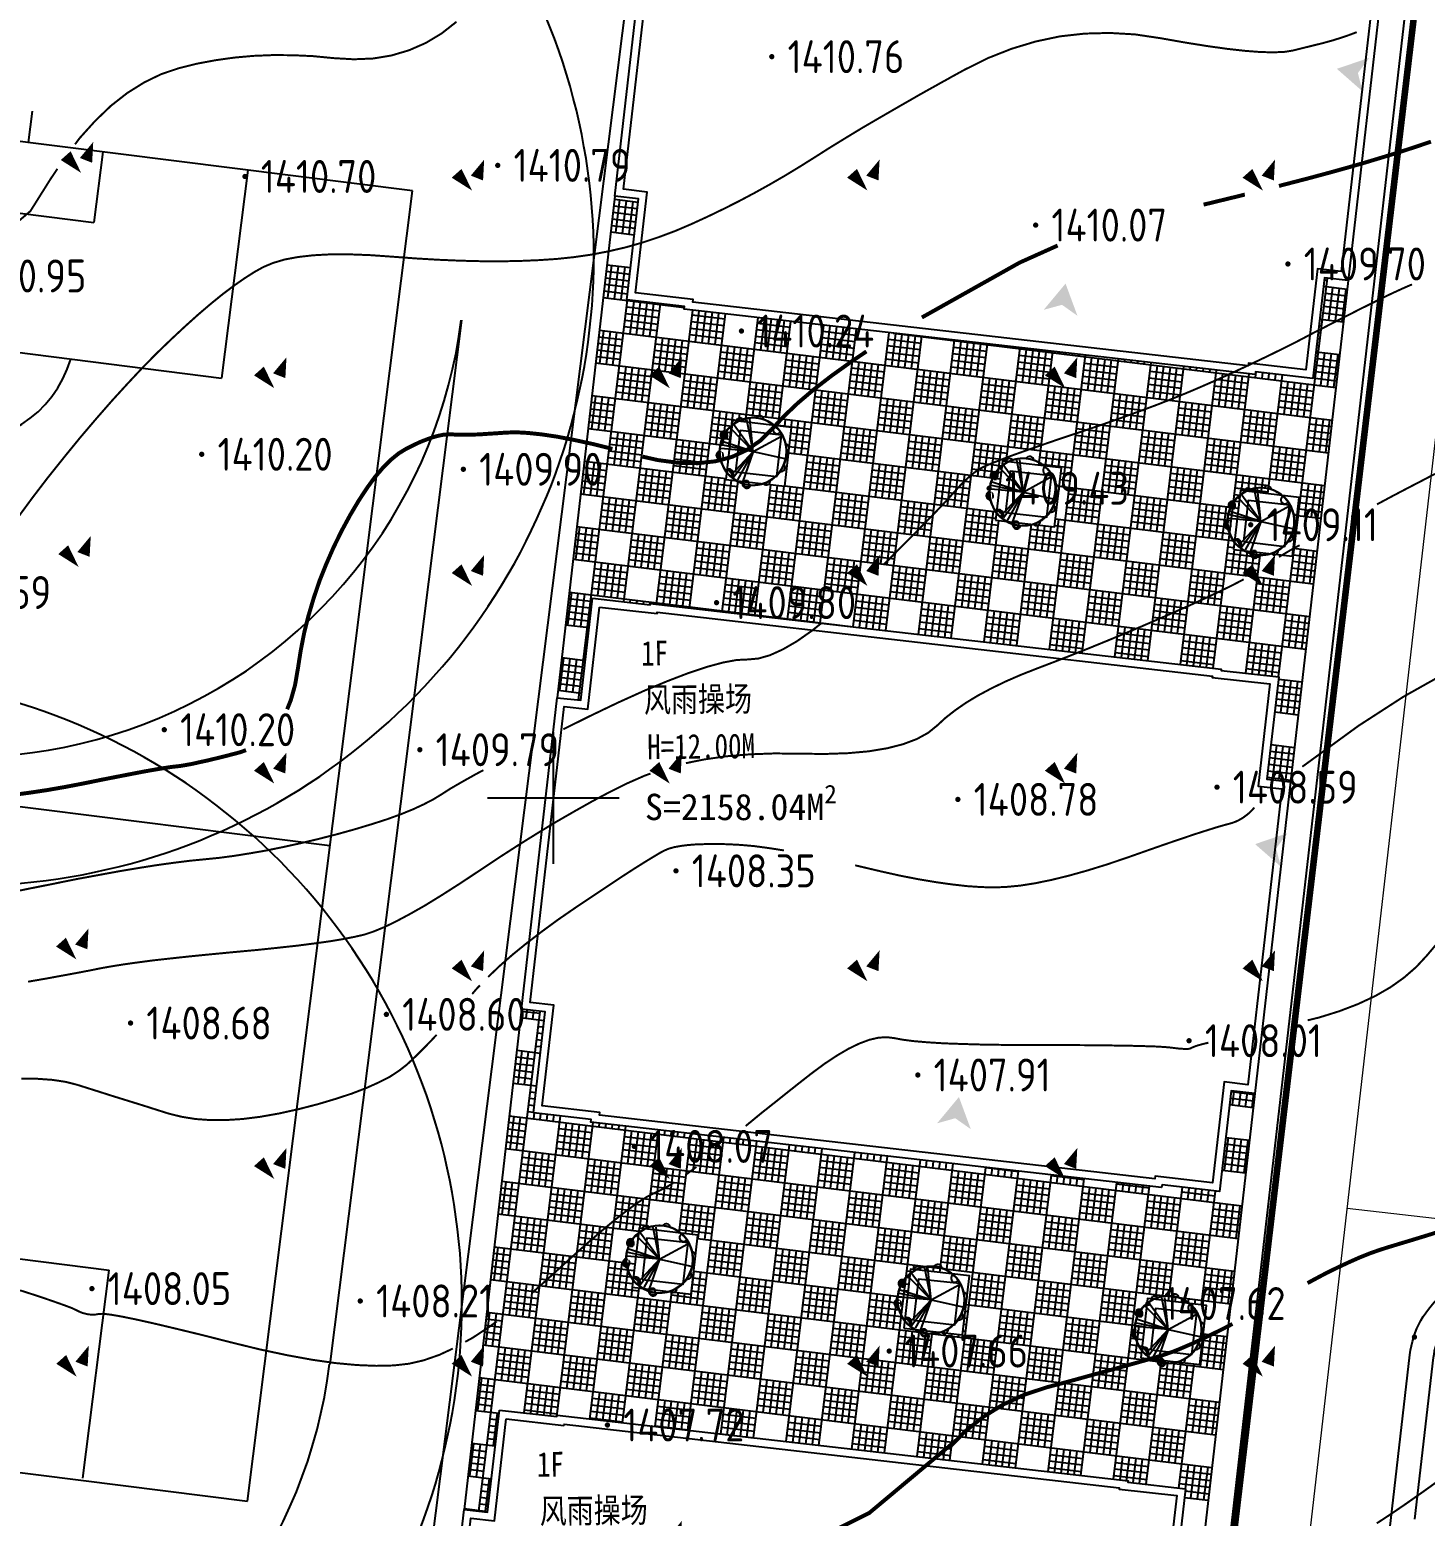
# Model space of a CAD drawing. Extents: x -2226 to 12369489, y -12501589 to 2275.
# Drawn here: x 5663692.3 to 5663798.2, y -6547861.9 to -6547749.1 of the extents above; entities that cross this region are included whole.
import ezdxf
from ezdxf.enums import TextEntityAlignment as Align

# ---------------------------------------------------------------- set-up
doc = ezdxf.new("R2010")
doc.units = 0
doc.header["$LTSCALE"] = 1000
doc.header["$MEASUREMENT"] = 0
doc.linetypes.add('DASHDOT2', pattern=[0.5, 0.25, -0.125, 0, -0.125])
doc.layers.get('0').update_dxf_attribs({"linetype": 'CONTINUOUS'})
for name, color, linetype in [('0-road', 33, 'CONTINUOUS'), ('0-tree', 93, 'CONTINUOUS'), ('GN-草地', 7, 'CONTINUOUS'), ('PUB_DIM', 3, 'CONTINUOUS'), ('PUB_TEXT', 7, 'CONTINUOUS'), ('体育块', 117, 'CONTINUOUS'), ('周边地形图', 8, 'CONTINUOUS'), ('围栏', 7, 'CONTINUOUS'), ('小品', 1, 'CONTINUOUS'), ('建筑轮廓', 2, 'CONTINUOUS'), ('车行道', 5, 'CONTINUOUS')]:
    doc.layers.add(name, color=color, linetype=linetype)
doc.layers.add('道路红线', color=1, linetype='CONTINUOUS', lineweight=0)
doc.styles.add('HT', font='simhei.ttf', dxfattribs={"width": 0.8})
doc.styles.get("Standard").update_dxf_attribs({"font": 'GBENOR', "bigfont": 'GBCBIG'})
doc.linetypes.add('FENCELINE2', pattern='A,0.25,-0.1,[132,ltypeshp.shx,S=0.1,R=0,X=-0.1,Y=0],-0.1,1', length=1.45)
pattern_1 = [(353, (5657629.2998, -6541699.9984), (0.30467336, 2.4813654), []), (353, (5657629.3607, -6541699.502), (0.6093467, 4.9627308), [2.5, -2.5]), (353, (5657629.4216, -6541699.006), (0.6093467, 4.9627308), [2.5, -2.5]), (353, (5657629.4826, -6541698.5096), (0.6093467, 4.9627308), [2.5, -2.5]), (353, (5657629.5435, -6541698.0133), (0.6093467, 4.9627308), [2.5, -2.5]), (353, (5657629.6654, -6541697.0207), (0.6093467, 4.9627308), [-2.5, 2.5]), (353, (5657629.7263, -6541696.5245), (0.6093467, 4.9627308), [-2.5, 2.5]), (353, (5657629.7873, -6541696.028), (0.6093467, 4.9627308), [-2.5, 2.5]), (353, (5657629.848, -6541695.532), (0.6093467, 4.9627308), [-2.5, 2.5]), (83, (5657629.2998, -6541699.9984), (-2.4813654, 0.30467336), []), (83, (5657629.796, -6541700.0593), (-4.9627308, 0.6093467), [2.5, -2.5]), (83, (5657630.2923, -6541700.12), (-4.9627308, 0.6093467), [2.5, -2.5]), (83, (5657630.7886, -6541700.181), (-4.9627308, 0.6093467), [2.5, -2.5]), (83, (5657631.285, -6541700.242), (-4.9627308, 0.6093467), [2.5, -2.5]), (83, (5657632.2774, -6541700.364), (-4.9627308, 0.6093467), [-2.5, 2.5]), (83, (5657632.7737, -6541700.425), (-4.9627308, 0.6093467), [-2.5, 2.5]), (83, (5657633.27, -6541700.486), (-4.9627308, 0.6093467), [-2.5, 2.5]), (83, (5657633.766, -6541700.547), (-4.9627308, 0.6093467), [-2.5, 2.5])]

# ---------------------------------------------------------------- blocks, each defined once
blk = doc.blocks.new('gc090')
for points in [[(1.07, 1.45, 0, 1, 0), (0.52, 0.05, 1, 1, 0)], [(-1.02, 0.41, 1, 0, 0), (0.15, -0.9, 0, 0, 0)]]:
    blk.add_lwpolyline(points, format="xyseb")
blk = doc.blocks.new('WERRWW')
at = {"layer": '体育块', "color": 95}
for p, q in [((4883255, -5521972), (4883255, -5351963)), ((4839554, -5382683), (4839554, -5385083)), ((4868954, -5385083), (4802954, -5385083)), ((4845254, -5385083), (4845254, -5390483)), ((4856354, -5385083), (4856354, -5400983)), ((4868954, -5485283), (4868954, -5385083)), ((4826654, -5390483), (4845254, -5390483)), ((4873860, -5394341), (4873860, -5474207)), ((4815554, -5400983), (4856354, -5400983)), ((4868954, -5435183), (4802954, -5435183)), ((4815554, -5469219), (4856354, -5469219)), ((4856354, -5485119), (4856354, -5469219)), ((4802954, -5485283), (4868954, -5485283))]:
    blk.add_line(p, q, dxfattribs=at)
for centre, radius, start, end in [((4835947, -5394341), 47658, 38.01301, 180), ((4835947, -5394341), 37898, 0, 180), ((4835954, -5399483), 9000, 189.5941, 350.4059), ((4835947, -5474323), 47658, 179.82458, 321.98699), ((4835947, -5474323), 37898, 179.82458, 0.17542)]:
    blk.add_arc(centre, radius, start, end, dxfattribs=at)
blk = doc.blocks.new('*X46')
at = {"color": 0}
for p, q in [((122538.811, 22768.943), (122538.826, 22768.958)), ((122538.821, 22768.918), (122538.86, 22768.957)), ((122538.831, 22768.893), (122538.885, 22768.947)), ((122538.842, 22768.868), (122538.904, 22768.93)), ((122538.852, 22768.843), (122538.922, 22768.913)), ((122538.862, 22768.818), (122538.934, 22768.89)), ((122538.872, 22768.793), (122538.939, 22768.859)), ((122538.883, 22768.768), (122538.944, 22768.829)), ((122539.177, 22768.425), (122539.188, 22768.437)), ((122539.196, 22768.409), (122539.222, 22768.435)), ((122539.215, 22768.393), (122539.244, 22768.422)), ((122539.234, 22768.376), (122539.264, 22768.406)), ((122539.253, 22768.36), (122539.284, 22768.391)), ((122539.272, 22768.344), (122539.295, 22768.367)), ((122539.291, 22768.328), (122539.301, 22768.337)), ((122539.71, 22768.18), (122539.76, 22768.23)), ((122539.746, 22768.181), (122539.807, 22768.243)), ((122539.782, 22768.182), (122539.839, 22768.239)), ((122539.818, 22768.183), (122539.858, 22768.223)), ((122539.854, 22768.183), (122539.877, 22768.206)), ((122540.297, 22768.308), (122540.409, 22768.42)), ((122540.3, 22768.346), (122540.367, 22768.413)), ((122540.338, 22768.314), (122540.435, 22768.411)), ((122540.425, 22768.365), (122540.461, 22768.402)), ((122539.89, 22768.184), (122539.897, 22768.19))]:
    blk.add_line(p, q, dxfattribs=at)
blk = doc.blocks.new('A$C1DD7790E')
at = {"layer": '0-tree', "color": 95}
for points in [[(1698, 1725), (1198, 3285)], [(1698, 1725), (1344, 3325)], [(1698, 1725), (428, 2761)], [(1698, 1725), (588, 2931)], [(1698, 1725), (3037, 2668)], [(1698, 1725), (60, 1687)], [(1698, 1725), (66, 1873)], [(1698, 1725), (91, 2047)], [(1698, 1725), (726, 406)], [(1698, 1725), (868, 313)], [(1698, 1725), (1070, 212)], [(1698, 1725), (1333, 128)], [(1698, 1725), (3327, 1559)]]:
    blk.add_lwpolyline(points, dxfattribs=at)
blk.add_circle((1698, 1725), 48, dxfattribs=at)
for centre, radius, start, end in [((1698, 1725), 1698, 127.2865, 150.15669), ((863, 3130), 201, 195.55781, 45.88594), ((1698, 1725), 1698, 91.2865, 114.15669), ((1848, 3352), 201, 159.55781, 9.88594), ((1698, 1725), 1698, 55.2865, 78.15669), ((2775, 2953), 201, 123.55781, 333.88594), ((158, 2382), 197, 240.49953, 73.06727), ((188, 2365), 197, 230.26604, 66.20662), ((197, 2371), 201, 231.55781, 81.88594), ((191, 2353), 197, 240.49953, 73.06727), ((221, 2337), 197, 230.26604, 66.20662), ((1698, 1725), 1698, 19.2865, 42.15669), ((3291, 2085), 201, 87.55781, 297.88594), ((1688, 1726), 1698, 163.2865, 186.15669), ((1698, 1725), 1698, 163.2865, 186.15669), ((64, 1357), 197, 276.49953, 109.06727), ((104, 1366), 201, 267.55781, 117.88594), ((98, 1329), 197, 276.49953, 109.06727), ((98, 1362), 197, 266.26604, 102.20662), ((132, 1333), 197, 266.26604, 102.20662), ((1698, 1725), 1698, 343.2865, 6.15669), ((1698, 1725), 1698, 199.2865, 222.15669), ((1698, 1725), 1698, 307.2865, 330.15669), ((3198, 1080), 201, 51.55781, 261.88594), ((591, 473), 197, 312.49953, 145.06727), ((620, 498), 201, 303.55781, 153.88594), ((624, 445), 197, 312.49953, 145.06727), ((616, 497), 197, 302.26604, 138.20662), ((649, 468), 197, 302.26604, 138.20662), ((1688, 1726), 1698, 235.2865, 258.15669), ((1698, 1725), 1698, 235.2865, 258.15669), ((1536, 68), 197, 348.49953, 181.06727), ((1547, 98), 201, 339.55781, 189.88594), ((1543, 102), 197, 338.26604, 174.20662), ((1570, 39), 197, 348.49953, 181.06727), ((1576, 73), 197, 338.26604, 174.20662), ((1698, 1725), 1698, 271.2865, 294.15669), ((2532, 321), 201, 15.55781, 225.88594)]:
    blk.add_arc(centre, radius, start, end, dxfattribs=at)
at = {"layer": '0-tree', "color": 95, "xscale": 1600.000000107809, "yscale": 1600.00000010617, "zscale": 1600.000000106431, "rotation": 319.5837492701668}
blk.add_blockref('*X46', (-172891572, 99380193), dxfattribs=at)

msp = doc.modelspace()

# ---------------------------------------------------------------- hatches: boundary and pattern name
at = {"layer": 'GN-草地'}
h = msp.add_hatch(dxfattribs=at)
h.set_pattern_fill('LZX_PAT003', color=8, scale=4, angle=353, style=0)
h.set_pattern_definition(pattern_1)
h.paths.add_polyline_path([(5663792.3, -6547768.14), (5663790.51, -6547767.93), (5663789.63, -6547775.58), (5663785.26, -6547775.08), (5663785.24, -6547775.28), (5663741.92, -6547770.31), (5663741.94, -6547770.11), (5663737.57, -6547769.6), (5663738.45, -6547761.96), (5663736.66, -6547761.75), (5663732.29, -6547799.8), (5663734.08, -6547800), (5663734.98, -6547792.26), (5663739.34, -6547792.76), (5663739.35, -6547792.66), (5663782.67, -6547797.63), (5663782.66, -6547797.73), (5663787.03, -6547798.23), (5663786.14, -6547805.98), (5663787.93, -6547806.19)])
h.paths.add_polyline_path([(5663765.55, -6547786.33), (5663766.07, -6547781.86), (5663770.54, -6547782.37), (5663770.02, -6547786.84)], flags=16)
h.paths.add_polyline_path([(5663749.55, -6547783.76), (5663745.08, -6547783.25), (5663745.59, -6547778.78), (5663750.06, -6547779.29)], flags=16)
h.paths.add_polyline_path([(5663783.61, -6547788.56), (5663784.12, -6547784.09), (5663788.59, -6547784.6), (5663788.08, -6547789.07)], flags=16)
h = msp.add_hatch(dxfattribs=at)
h.set_pattern_fill('LZX_PAT003', color=8, scale=4, angle=353, style=0)
h.set_pattern_definition(pattern_1)
h.paths.add_polyline_path([(5663785.21, -6547829.83), (5663783.43, -6547829.63), (5663782.55, -6547837.28), (5663778.18, -6547836.77), (5663778.15, -6547836.97), (5663734.84, -6547832), (5663734.86, -6547831.8), (5663730.49, -6547831.3), (5663731.37, -6547823.65), (5663729.58, -6547823.44), (5663725.22, -6547861.39), (5663727.01, -6547861.6), (5663727.91, -6547853.86), (5663732.27, -6547854.35), (5663732.28, -6547854.25), (5663775.6, -6547859.23), (5663775.59, -6547859.33), (5663779.96, -6547859.83), (5663779.07, -6547867.58), (5663780.86, -6547867.78)])
h.paths.add_polyline_path([(5663759.09, -6547843.16), (5663763.56, -6547843.67), (5663763.05, -6547848.14), (5663758.58, -6547847.63)], flags=16)
h.paths.add_polyline_path([(5663742.45, -6547845.05), (5663737.98, -6547844.53), (5663738.5, -6547840.06), (5663742.97, -6547840.58)], flags=16)
h.paths.add_polyline_path([(5663777.08, -6547845.4), (5663781.56, -6547845.92), (5663781.04, -6547850.39), (5663776.57, -6547849.88)], flags=16)
at = {"layer": 'PUB_DIM'}
for points in [[(5663793.04, -6547752.4), (5663793.9, -6547751.25), (5663791.44, -6547752.08), (5663793.39, -6547753.79)], [(5663770.59, -6547769.99), (5663769.2, -6547770.37), (5663770.86, -6547768.38), (5663771.76, -6547770.82)], [(5663786.84, -6547811.23), (5663787.7, -6547810.08), (5663785.24, -6547810.91), (5663787.19, -6547812.62)], [(5663762.49, -6547831.71), (5663761.11, -6547832.1), (5663762.77, -6547830.1), (5663763.67, -6547832.54)]]:
    msp.add_hatch(color=256, dxfattribs=at).paths.add_polyline_path(points)

# ---------------------------------------------------------------- linework, layer by layer
at = {"layer": '0-road', "color": 7}
for points in [[(5663736.66, -6547761.75), (5663732.29, -6547799.8)], [(5663792.3, -6547768.14), (5663787.93, -6547806.19)], [(5663729.58, -6547823.44), (5663725.22, -6547861.39)], [(5663785.21, -6547829.83), (5663780.86, -6547867.78)]]:
    msp.add_lwpolyline(points, dxfattribs=at)
at = {"layer": '周边地形图'}
for p, q in [((5663732, -6547812.41), (5663732, -6547802.41)), ((5663727, -6547807.41), (5663737, -6547807.41))]:
    msp.add_line(p, q, dxfattribs=at)
for points, const_width in [([(5663695.71, -6547757.81), (5663696.06, -6547757.34), (5663697.24, -6547756.03), (5663698.44, -6547754.88), (5663699.68, -6547753.91), (5663700.96, -6547753.11), (5663702.26, -6547752.48), (5663703.6, -6547752.03), (5663704.97, -6547751.69), (5663706.37, -6547751.43), (5663707.79, -6547751.23), (5663709.24, -6547751.1), (5663710.72, -6547751.04), (5663712.23, -6547751.05), (5663713.76, -6547751.12), (5663715.31, -6547751.27), (5663716.85, -6547751.36), (5663718.32, -6547751.3), (5663719.72, -6547751.07), (5663721.06, -6547750.67), (5663722.32, -6547750.12), (5663723.52, -6547749.4), (5663724.65, -6547748.51)], 0.15), ([(5663762.18, -6547752.71), (5663763.2, -6547752.15), (5663764.97, -6547751.27), (5663766.77, -6547750.56), (5663768.59, -6547750.01), (5663770.43, -6547749.62), (5663772.31, -6547749.41), (5663774.2, -6547749.36), (5663776.12, -6547749.47), (5663778.07, -6547749.76), (5663779.94, -6547750.09), (5663781.64, -6547750.36), (5663783.15, -6547750.57), (5663784.49, -6547750.72), (5663785.66, -6547750.81), (5663786.64, -6547750.83), (5663787.45, -6547750.8), (5663788.08, -6547750.7), (5663788.61, -6547750.57), (5663789.09, -6547750.45), (5663789.54, -6547750.34), (5663789.94, -6547750.24), (5663790.31, -6547750.15), (5663790.64, -6547750.06), (5663790.93, -6547749.98), (5663791.18, -6547749.91), (5663791.43, -6547749.83), (5663791.72, -6547749.74), (5663792.05, -6547749.63), (5663792.42, -6547749.5), (5663792.82, -6547749.35), (5663792.95, -6547749.3)], 0.15), ([(5663674.97, -6547752.69), (5663675.69, -6547753.72), (5663676.5, -6547755.01), (5663677.35, -6547756.49), (5663678.19, -6547758), (5663678.99, -6547759.42), (5663679.21, -6547759.82), (5663683.52, -6547765.48), (5663686.47, -6547765.92), (5663689.17, -6547765.55), (5663692.32, -6547762.88), (5663692.78, -6547762.15), (5663693.82, -6547760.49), (5663694.37, -6547759.67)], 0.15), ([(5663691.46, -6547786.01), (5663692.49, -6547784.61), (5663693.66, -6547783.08), (5663694.9, -6547781.53), (5663696.11, -6547780.05), (5663697.31, -6547778.64), (5663698.48, -6547777.3), (5663699.64, -6547776.03), (5663700.77, -6547774.82), (5663701.88, -6547773.69), (5663702.98, -6547772.63), (5663704.04, -6547771.64), (5663705.04, -6547770.74), (5663706, -6547769.92), (5663706.9, -6547769.19), (5663707.75, -6547768.55), (5663708.55, -6547767.99), (5663709.3, -6547767.51), (5663710, -6547767.12), (5663710.74, -6547766.81), (5663711.62, -6547766.55), (5663712.64, -6547766.36), (5663713.8, -6547766.23), (5663715.09, -6547766.16), (5663716.53, -6547766.16), (5663718.1, -6547766.22), (5663719.81, -6547766.34), (5663721.56, -6547766.47), (5663723.26, -6547766.57), (5663724.89, -6547766.64), (5663726.48, -6547766.68), (5663728.01, -6547766.69), (5663729.48, -6547766.66), (5663730.89, -6547766.6), (5663732.25, -6547766.51), (5663733.58, -6547766.37), (5663734.89, -6547766.18), (5663736.19, -6547765.93), (5663737.48, -6547765.63), (5663738.75, -6547765.27), (5663740.01, -6547764.85), (5663741.26, -6547764.38), (5663742.5, -6547763.85), (5663743.72, -6547763.29), (5663744.92, -6547762.71), (5663746.11, -6547762.11), (5663747.28, -6547761.49), (5663748.43, -6547760.85), (5663749.57, -6547760.19), (5663750.69, -6547759.51), (5663751.79, -6547758.82), (5663752.92, -6547758.1), (5663754.14, -6547757.35), (5663755.44, -6547756.56), (5663756.83, -6547755.75), (5663758.3, -6547754.9), (5663759.85, -6547754.01), (5663761.48, -6547753.1), (5663762.17, -6547752.72)], 0.15), ([(5663762.17, -6547752.72), (5663762.18, -6547752.71)], 0.15), ([(5663787.05, -6547760.97), (5663787.86, -6547760.76), (5663789.44, -6547760.35), (5663790.92, -6547759.95), (5663792.29, -6547759.57), (5663793.57, -6547759.2), (5663794.8, -6547758.83), (5663796.04, -6547758.45), (5663797.31, -6547758.04), (5663798.58, -6547757.61)], 0.3), ([(5663781.33, -6547762.39), (5663782.52, -6547762.1), (5663784.37, -6547761.65)], 0.3), ([(5663784.37, -6547761.65), (5663784.4, -6547761.64), (5663784.46, -6547761.63)], 0.3), ([(5663759.96, -6547770.95), (5663767.37, -6547766.79), (5663770.26, -6547765.49)], 0.3), ([(5663757.05, -6547789.72), (5663758.12, -6547788.64), (5663759.2, -6547787.56), (5663760.13, -6547786.61), (5663760.92, -6547785.8), (5663761.56, -6547785.13), (5663762.05, -6547784.6), (5663762.4, -6547784.21), (5663762.68, -6547783.9), (5663762.95, -6547783.61), (5663763.21, -6547783.35), (5663763.47, -6547783.11), (5663763.73, -6547782.89), (5663763.98, -6547782.69), (5663764.23, -6547782.52), (5663764.47, -6547782.37), (5663764.8, -6547782.21), (5663765.3, -6547782), (5663765.96, -6547781.74), (5663766.81, -6547781.42), (5663767.82, -6547781.06), (5663769, -6547780.65), (5663770.36, -6547780.18), (5663771.89, -6547779.67), (5663773.46, -6547779.14), (5663774.97, -6547778.61), (5663776.41, -6547778.09), (5663777.78, -6547777.58), (5663779.08, -6547777.07), (5663780.3, -6547776.57), (5663781.46, -6547776.07), (5663782.55, -6547775.59), (5663783.57, -6547775.12), (5663784.54, -6547774.67), (5663785.44, -6547774.24), (5663786.28, -6547773.84), (5663787.07, -6547773.45), (5663787.79, -6547773.09), (5663788.45, -6547772.76), (5663789.06, -6547772.44), (5663789.65, -6547772.13), (5663790.28, -6547771.81), (5663790.94, -6547771.47), (5663791.63, -6547771.11), (5663792.37, -6547770.74), (5663793.13, -6547770.35), (5663793.94, -6547769.95), (5663794.77, -6547769.53), (5663795.63, -6547769.12), (5663796.48, -6547768.73), (5663797.15, -6547768.44)], 0.15), ([(5663738.77, -6547781.51), (5663739.92, -6547781.77), (5663741.5, -6547781.98), (5663742.97, -6547782.01), (5663744.31, -6547781.86), (5663745.55, -6547781.53), (5663746.67, -6547781.01), (5663747.68, -6547780.31), (5663748.57, -6547779.44), (5663749.48, -6547778.46), (5663750.54, -6547777.45), (5663751.75, -6547776.42), (5663753.11, -6547775.37), (5663754.62, -6547774.29), (5663755.75, -6547773.53)], 0.3), ([(5663718.92, -6547782.53), (5663719.08, -6547782.33), (5663719.68, -6547781.74), (5663720.27, -6547781.26), (5663720.84, -6547780.91), (5663721.4, -6547780.63), (5663721.91, -6547780.39), (5663722.4, -6547780.2), (5663722.85, -6547780.04), (5663723.26, -6547779.93), (5663723.64, -6547779.85), (5663723.98, -6547779.82), (5663724.29, -6547779.82), (5663724.61, -6547779.84), (5663724.98, -6547779.85), (5663725.41, -6547779.85), (5663725.89, -6547779.84), (5663726.42, -6547779.82), (5663727.01, -6547779.78), (5663727.65, -6547779.74), (5663728.35, -6547779.69), (5663729.13, -6547779.66), (5663730.05, -6547779.71), (5663731.09, -6547779.82), (5663732.26, -6547779.99), (5663733.56, -6547780.24), (5663734.99, -6547780.55), (5663736.48, -6547780.92)], 0.3), ([(5663711.8, -6547800.68), (5663712.08, -6547799.99), (5663712.4, -6547798.85), (5663712.62, -6547797.57), (5663712.83, -6547796.23), (5663713.09, -6547794.9), (5663713.42, -6547793.58), (5663713.81, -6547792.26), (5663714.25, -6547790.96), (5663714.76, -6547789.68), (5663715.32, -6547788.4), (5663715.94, -6547787.13), (5663716.59, -6547785.93), (5663717.23, -6547784.85), (5663717.86, -6547783.89), (5663718.47, -6547783.05), (5663718.92, -6547782.53)], 0.3), ([(5663794.49, -6547785.13), (5663795.61, -6547784.53), (5663796.77, -6547783.92), (5663797.87, -6547783.35), (5663798.9, -6547782.81)], 0.15), ([(5663787.05, -6547789.12), (5663787.46, -6547788.88), (5663787.9, -6547788.62), (5663788.37, -6547788.36), (5663788.62, -6547788.23)], 0.15), ([(5663788.82, -6547805.04), (5663793.09, -6547801.93), (5663796.49, -6547799.73), (5663805.43, -6547794.71), (5663814.12, -6547789.49)], 0.15), ([(5663742.05, -6547804.77), (5663743.42, -6547804.49), (5663745.1, -6547804.25), (5663746.88, -6547804.1), (5663748.75, -6547804.03), (5663750.71, -6547804.05), (5663752.62, -6547804.07), (5663754.36, -6547804.01), (5663755.93, -6547803.87), (5663757.32, -6547803.64), (5663758.53, -6547803.33), (5663759.57, -6547802.94), (5663760.43, -6547802.47), (5663761.11, -6547801.92), (5663761.75, -6547801.33), (5663762.48, -6547800.76), (5663763.3, -6547800.19), (5663764.21, -6547799.64), (5663765.2, -6547799.11), (5663766.29, -6547798.58), (5663767.46, -6547798.07), (5663768.73, -6547797.57), (5663770.04, -6547797.07), (5663771.34, -6547796.56), (5663772.65, -6547796.04), (5663773.95, -6547795.51), (5663775.26, -6547794.97), (5663776.56, -6547794.42), (5663777.86, -6547793.86), (5663779.16, -6547793.29), (5663780.4, -6547792.74), (5663781.51, -6547792.23), (5663782.5, -6547791.76), (5663783.37, -6547791.34), (5663784.11, -6547790.96), (5663784.37, -6547790.82)], 0.15), ([(5663732.75, -6547802.2), (5663734.76, -6547801.2), (5663736.91, -6547800.17), (5663738.88, -6547799.28), (5663740.66, -6547798.54), (5663742.25, -6547797.93), (5663743.66, -6547797.46), (5663744.88, -6547797.13), (5663745.91, -6547796.94), (5663746.76, -6547796.9), (5663747.55, -6547796.83), (5663748.43, -6547796.58), (5663749.4, -6547796.14), (5663750.46, -6547795.53), (5663751.6, -6547794.73), (5663752.34, -6547794.14)], 0.15), ([(5663690.98, -6547807.18), (5663692.27, -6547807.01), (5663693.6, -6547806.81), (5663694.98, -6547806.57), (5663696.39, -6547806.3), (5663697.76, -6547806.02), (5663698.99, -6547805.78), (5663700.07, -6547805.57), (5663701.01, -6547805.39), (5663701.81, -6547805.25), (5663702.47, -6547805.14), (5663702.98, -6547805.06), (5663703.35, -6547805.02), (5663703.7, -6547804.98), (5663704.11, -6547804.91), (5663704.61, -6547804.82), (5663705.18, -6547804.69), (5663705.83, -6547804.55), (5663706.56, -6547804.37), (5663707.36, -6547804.17), (5663708.24, -6547803.94), (5663708.68, -6547803.78)], 0.3), ([(5663690.65, -6547814.61), (5663692.27, -6547814.28), (5663694.03, -6547813.93), (5663695.8, -6547813.57), (5663697.48, -6547813.26), (5663699.06, -6547812.97), (5663700.55, -6547812.72), (5663701.95, -6547812.5), (5663703.25, -6547812.32), (5663704.46, -6547812.17), (5663705.58, -6547812.06), (5663706.67, -6547811.95), (5663707.8, -6547811.8), (5663708.98, -6547811.61), (5663710.2, -6547811.4), (5663711.47, -6547811.14), (5663712.79, -6547810.85), (5663714.14, -6547810.53), (5663715.55, -6547810.17), (5663716.92, -6547809.79), (5663718.18, -6547809.41), (5663719.34, -6547809.04), (5663720.39, -6547808.66), (5663721.33, -6547808.28), (5663722.17, -6547807.89), (5663722.9, -6547807.51), (5663723.52, -6547807.13), (5663724.19, -6547806.7), (5663725.07, -6547806.19), (5663726.16, -6547805.58), (5663726.69, -6547805.3)], 0.15), ([(5663692.15, -6547821.35), (5663693.54, -6547821.11), (5663694.79, -6547820.88), (5663695.88, -6547820.68), (5663696.82, -6547820.5), (5663697.61, -6547820.34), (5663698.39, -6547820.2), (5663699.32, -6547820.05), (5663700.38, -6547819.9), (5663701.58, -6547819.74), (5663702.93, -6547819.59), (5663704.41, -6547819.43), (5663706.03, -6547819.27), (5663707.8, -6547819.1), (5663709.55, -6547818.94), (5663711.16, -6547818.77), (5663712.62, -6547818.61), (5663713.93, -6547818.44), (5663715.08, -6547818.28), (5663716.09, -6547818.11), (5663716.95, -6547817.94), (5663717.65, -6547817.78), (5663718.34, -6547817.55), (5663719.15, -6547817.22), (5663720.06, -6547816.78), (5663721.09, -6547816.23), (5663722.24, -6547815.58), (5663723.49, -6547814.81), (5663724.87, -6547813.93), (5663726.35, -6547812.95), (5663727.88, -6547811.93), (5663729.37, -6547810.97), (5663730.83, -6547810.06), (5663732.25, -6547809.2), (5663733.64, -6547808.4), (5663734.99, -6547807.64), (5663736.31, -6547806.94), (5663737.6, -6547806.3), (5663738.92, -6547805.72), (5663739.37, -6547805.56)], 0.15), ([(5663754.9, -6547812.52), (5663755.28, -6547812.61), (5663756.85, -6547812.98), (5663758.33, -6547813.31), (5663759.72, -6547813.58), (5663761.03, -6547813.8), (5663762.25, -6547813.97), (5663763.39, -6547814.1), (5663764.44, -6547814.17), (5663765.4, -6547814.2), (5663766.37, -6547814.16), (5663767.42, -6547814.06), (5663768.56, -6547813.88), (5663769.78, -6547813.63), (5663771.09, -6547813.31), (5663772.49, -6547812.92), (5663773.98, -6547812.46), (5663775.55, -6547811.93), (5663777.08, -6547811.39), (5663778.45, -6547810.91), (5663779.66, -6547810.5), (5663780.69, -6547810.15), (5663781.57, -6547809.87), (5663782.27, -6547809.65), (5663782.82, -6547809.49), (5663783.19, -6547809.39), (5663783.48, -6547809.31), (5663783.76, -6547809.21), (5663784.03, -6547809.08), (5663784.29, -6547808.93), (5663784.54, -6547808.75), (5663784.79, -6547808.55), (5663785.02, -6547808.32), (5663785.18, -6547808.14)], 0.15), ([(5663789.23, -6547824.28), (5663790.09, -6547824.07), (5663791.63, -6547823.59), (5663793.04, -6547823.05), (5663794.33, -6547822.45), (5663795.5, -6547821.78), (5663796.54, -6547821.04), (5663797.46, -6547820.24), (5663798.26, -6547819.38), (5663799.01, -6547818.49), (5663799.77, -6547817.61), (5663800.54, -6547816.75), (5663801.33, -6547815.9), (5663802.14, -6547815.06), (5663802.96, -6547814.24), (5663803.8, -6547813.43), (5663804.65, -6547812.63), (5663805.58, -6547811.82), (5663806.64, -6547810.97), (5663807.53, -6547810.31)], 0.15), ([(5663727.05, -6547820.99), (5663727.92, -6547820.16), (5663728.89, -6547819.31), (5663729.96, -6547818.44), (5663731.12, -6547817.55), (5663732.36, -6547816.64), (5663733.71, -6547815.71), (5663735.03, -6547814.83), (5663736.21, -6547814.04), (5663737.25, -6547813.35), (5663738.16, -6547812.76), (5663738.94, -6547812.27), (5663739.58, -6547811.88), (5663740.08, -6547811.58), (5663740.44, -6547811.39), (5663740.77, -6547811.25), (5663741.18, -6547811.14), (5663741.67, -6547811.05), (5663742.23, -6547810.98), (5663742.87, -6547810.93), (5663743.58, -6547810.91), (5663744.37, -6547810.9), (5663745.24, -6547810.92), (5663746.18, -6547810.97), (5663747.22, -6547811.06), (5663748.34, -6547811.21), (5663749.49, -6547811.39)], 0.15), ([(5663725.84, -6547822.28), (5663726.25, -6547821.81), (5663726.43, -6547821.63)], 0.15), ([(5663691.64, -6547828.71), (5663692.88, -6547828.72), (5663694, -6547828.8), (5663694.99, -6547828.95), (5663695.86, -6547829.17), (5663696.68, -6547829.43), (5663697.51, -6547829.69), (5663698.35, -6547829.96), (5663699.22, -6547830.23), (5663700.09, -6547830.5), (5663700.99, -6547830.78), (5663701.9, -6547831.07), (5663702.82, -6547831.36), (5663703.79, -6547831.6), (5663704.84, -6547831.77), (5663705.96, -6547831.85), (5663707.15, -6547831.85), (5663708.42, -6547831.77), (5663709.77, -6547831.6), (5663711.19, -6547831.35), (5663712.68, -6547831.02), (5663714.15, -6547830.64), (5663715.49, -6547830.24), (5663716.71, -6547829.84), (5663717.8, -6547829.42), (5663718.76, -6547828.99), (5663719.6, -6547828.56), (5663720.3, -6547828.1), (5663720.89, -6547827.64), (5663721.41, -6547827.15), (5663721.95, -6547826.62), (5663722.51, -6547826.05), (5663723.09, -6547825.44), (5663723.15, -6547825.38)], 0.15), ([(5663746.59, -6547832.3), (5663746.91, -6547832.04), (5663747.77, -6547831.33), (5663748.68, -6547830.61), (5663749.62, -6547829.86), (5663750.59, -6547829.09), (5663751.6, -6547828.3), (5663752.6, -6547827.56), (5663753.54, -6547826.94), (5663754.41, -6547826.43), (5663755.22, -6547826.04), (5663755.97, -6547825.76), (5663756.66, -6547825.6), (5663757.29, -6547825.56), (5663757.85, -6547825.63), (5663758.49, -6547825.75), (5663759.33, -6547825.86), (5663760.39, -6547825.95), (5663761.65, -6547826.03), (5663763.12, -6547826.08), (5663764.8, -6547826.13), (5663766.69, -6547826.15), (5663768.78, -6547826.16), (5663770.87, -6547826.16), (5663772.72, -6547826.17), (5663774.33, -6547826.19), (5663775.7, -6547826.21), (5663776.84, -6547826.24), (5663777.75, -6547826.27), (5663778.42, -6547826.31), (5663778.85, -6547826.35), (5663779.16, -6547826.39), (5663779.42, -6547826.42), (5663779.66, -6547826.44), (5663779.86, -6547826.45), (5663780.03, -6547826.46), (5663780.17, -6547826.45), (5663780.27, -6547826.43), (5663780.35, -6547826.41), (5663780.41, -6547826.37), (5663780.48, -6547826.34), (5663780.55, -6547826.31), (5663780.64, -6547826.28), (5663780.73, -6547826.24), (5663780.83, -6547826.21), (5663780.94, -6547826.17), (5663781.06, -6547826.14), (5663781.28, -6547826.08), (5663781.7, -6547825.98)], 0.15), ([(5663742.05, -6547835.99), (5663742.44, -6547835.71), (5663742.85, -6547835.4)], 0.15), ([(5663730.37, -6547844.98), (5663731.56, -6547843.92), (5663733.04, -6547842.57), (5663734.38, -6547841.37), (5663735.58, -6547840.33), (5663736.66, -6547839.43), (5663737.6, -6547838.7), (5663738.41, -6547838.11), (5663739.09, -6547837.68), (5663739.64, -6547837.4), (5663740.13, -6547837.17), (5663740.66, -6547836.89), (5663741.1, -6547836.63)], 0.15), ([(5663789.22, -6547844.22), (5663789.7, -6547843.96), (5663790.64, -6547843.46), (5663791.54, -6547843.02), (5663792.4, -6547842.62), (5663793.21, -6547842.26), (5663793.99, -6547841.95), (5663794.73, -6547841.69), (5663795.43, -6547841.47), (5663796.19, -6547841.24), (5663797.12, -6547840.96), (5663798.2, -6547840.63), (5663799.45, -6547840.24)], 0.3), ([(5663691.54, -6547844.77), (5663692.91, -6547845.21), (5663694.02, -6547845.59), (5663694.87, -6547845.89), (5663695.48, -6547846.12), (5663695.82, -6547846.28), (5663696.04, -6547846.39), (5663696.26, -6547846.48), (5663696.48, -6547846.54), (5663696.69, -6547846.59), (5663696.9, -6547846.61), (5663697.11, -6547846.62), (5663697.32, -6547846.6), (5663697.52, -6547846.56), (5663697.86, -6547846.55), (5663698.45, -6547846.62), (5663699.31, -6547846.77), (5663700.43, -6547847), (5663701.81, -6547847.31), (5663703.45, -6547847.7), (5663705.35, -6547848.16), (5663707.51, -6547848.71), (5663709.72, -6547849.25), (5663711.79, -6547849.69), (5663713.71, -6547850.04), (5663715.47, -6547850.29), (5663717.09, -6547850.44), (5663718.56, -6547850.5), (5663719.88, -6547850.47), (5663721.04, -6547850.34), (5663722.16, -6547850.08), (5663723.34, -6547849.67), (5663724.37, -6547849.19)], 0.15), ([(5663725.31, -6547848.68), (5663725.86, -6547848.38), (5663727.2, -6547847.5), (5663727.7, -6547847.13)], 0.15), ([(5663761.98, -6547856.75), (5663763.24, -6547855.47), (5663764.62, -6547854.37), (5663766.12, -6547853.44), (5663767.73, -6547852.69), (5663769.46, -6547852.12), (5663771.16, -6547851.67), (5663772.68, -6547851.25), (5663774.03, -6547850.88), (5663775.2, -6547850.56), (5663776.2, -6547850.28), (5663777.02, -6547850.05), (5663777.67, -6547849.86), (5663778.15, -6547849.72), (5663778.55, -6547849.58), (5663778.99, -6547849.43), (5663779.45, -6547849.25), (5663779.94, -6547849.04), (5663780.47, -6547848.81), (5663781.02, -6547848.56), (5663781.6, -6547848.28), (5663782.22, -6547847.98), (5663782.87, -6547847.66), (5663783.52, -6547847.32)], 0.3), ([(5663794.47, -6547862.45), (5663795.45, -6547861.81), (5663796.61, -6547861.02), (5663797.95, -6547860.08), (5663799.48, -6547858.98), (5663801.19, -6547857.74), (5663803.08, -6547856.34), (5663804.99, -6547854.94), (5663806.75, -6547853.67), (5663808.35, -6547852.55), (5663809.8, -6547851.57), (5663811.09, -6547850.73), (5663812.23, -6547850.03), (5663813.22, -6547849.47), (5663814.05, -6547849.06), (5663814.37, -6547848.91)], 0.15), ([(5663737.39, -6547866.14), (5663747.91, -6547865.69), (5663755.97, -6547861.66), (5663762.61, -6547856.11)], 0.3)]:
    msp.add_lwpolyline(points, dxfattribs=dict(at, const_width=const_width))
at = {"layer": '周边地形图', "const_width": 0.2, "flags": 128}
for points in [[(5663748.47, -6547751.16, 1), (5663748.67, -6547751.16, 1)], [(5663727.68, -6547759.41, 1), (5663727.88, -6547759.41, 1)], [(5663708.5, -6547760.25, 1), (5663708.7, -6547760.25, 1)], [(5663768.49, -6547763.94, 1), (5663768.69, -6547763.94, 1)], [(5663787.63, -6547766.89, 1), (5663787.83, -6547766.89, 1)], [(5663746.17, -6547771.98, 1), (5663746.37, -6547771.98, 1)], [(5663705.22, -6547781.33, 1), (5663705.42, -6547781.33, 1)], [(5663725.07, -6547782.47, 1), (5663725.27, -6547782.47, 1)], [(5663764.96, -6547783.91, 1), (5663765.16, -6547783.91, 1)], [(5663784.81, -6547786.68, 1), (5663785.01, -6547786.68, 1)], [(5663744.28, -6547792.59, 1), (5663744.48, -6547792.59, 1)], [(5663702.38, -6547802.23, 1), (5663702.58, -6547802.23, 1)], [(5663721.77, -6547803.75, 1), (5663721.97, -6547803.75, 1)], [(5663762.59, -6547807.52, 1), (5663762.79, -6547807.52, 1)], [(5663782.25, -6547806.59, 1), (5663782.45, -6547806.59, 1)], [(5663741.2, -6547812.94, 1), (5663741.4, -6547812.94, 1)], [(5663699.82, -6547824.49, 1), (5663700.02, -6547824.49, 1)], [(5663719.23, -6547823.83, 1), (5663719.43, -6547823.83, 1)], [(5663780.13, -6547825.83, 1), (5663780.33, -6547825.83, 1)], [(5663759.55, -6547828.43, 1), (5663759.75, -6547828.43, 1)], [(5663738.04, -6547833.85, 1), (5663738.24, -6547833.85, 1)], [(5663696.89, -6547844.64, 1), (5663697.09, -6547844.64, 1)], [(5663717.25, -6547845.58, 1), (5663717.45, -6547845.58, 1)], [(5663777.01, -6547845.77, 1), (5663777.21, -6547845.77, 1)], [(5663797.23, -6547848.32, 1), (5663797.43, -6547848.32, 1)], [(5663757.38, -6547849.38, 1), (5663757.58, -6547849.38, 1)], [(5663736, -6547854.99, 1), (5663736.2, -6547854.99, 1)]]:
    msp.add_lwpolyline(points, format="xyb", close=True, dxfattribs=at)
at = {"layer": '围栏', "color": 1, "linetype": 'FENCELINE2', "ltscale": 5, "const_width": 0.5}
msp.add_lwpolyline([(5663641.16, -6547706.06), (5663800.13, -6547724.17), (5663774.88, -6547937.07), (5663766.25, -6547943.12), (5663613.29, -6547925.4)], close=True, dxfattribs=at)
at = {"layer": '小品'}
for points in [[(5663745.08, -6547783.25), (5663749.55, -6547783.76), (5663750.06, -6547779.29), (5663745.59, -6547778.78)], [(5663745.83, -6547782.65), (5663748.95, -6547783.01), (5663749.31, -6547779.88), (5663746.18, -6547779.52)], [(5663765.55, -6547786.33), (5663770.02, -6547786.84), (5663770.54, -6547782.37), (5663766.07, -6547781.86)], [(5663766.3, -6547785.74), (5663769.43, -6547786.1), (5663769.79, -6547782.97), (5663766.66, -6547782.61)], [(5663783.61, -6547788.56), (5663788.08, -6547789.07), (5663788.59, -6547784.6), (5663784.12, -6547784.09)], [(5663784.36, -6547787.96), (5663787.49, -6547788.32), (5663787.85, -6547785.19), (5663784.72, -6547784.84)], [(5663737.98, -6547844.53), (5663742.45, -6547845.05), (5663742.97, -6547840.58), (5663738.5, -6547840.06)], [(5663738.73, -6547843.94), (5663741.86, -6547844.3), (5663742.22, -6547841.17), (5663739.09, -6547840.81)], [(5663758.58, -6547847.63), (5663763.05, -6547848.14), (5663763.56, -6547843.67), (5663759.09, -6547843.16)], [(5663759.33, -6547847.03), (5663762.46, -6547847.39), (5663762.82, -6547844.26), (5663759.69, -6547843.91)], [(5663776.57, -6547849.88), (5663781.04, -6547850.39), (5663781.56, -6547845.92), (5663777.08, -6547845.4)], [(5663777.32, -6547849.28), (5663780.45, -6547849.64), (5663780.81, -6547846.51), (5663777.68, -6547846.15)]]:
    msp.add_lwpolyline(points, close=True, dxfattribs=at)
at = {"layer": '建筑轮廓'}
for points in [[(5663742.06, -6547730.57), (5663746.43, -6547731.06), (5663746.44, -6547730.96), (5663789.75, -6547735.94), (5663789.74, -6547736.04), (5663794.11, -6547736.54), (5663793.22, -6547744.29), (5663795.01, -6547744.49), (5663792.3, -6547768.14), (5663790.51, -6547767.93), (5663789.63, -6547775.58), (5663785.26, -6547775.08), (5663785.24, -6547775.28), (5663741.92, -6547770.31), (5663741.94, -6547770.11), (5663737.57, -6547769.6), (5663738.45, -6547761.96), (5663736.66, -6547761.75), (5663739.38, -6547738.11), (5663741.16, -6547738.31)], [(5663742.59, -6547731.23), (5663746.95, -6547731.73), (5663746.96, -6547731.63), (5663789.09, -6547736.46), (5663789.08, -6547736.56), (5663793.45, -6547737.07), (5663792.56, -6547744.81), (5663794.35, -6547745.02), (5663791.77, -6547767.47), (5663789.98, -6547767.27), (5663789.1, -6547774.92), (5663784.73, -6547774.41), (5663784.71, -6547774.61), (5663742.58, -6547769.78), (5663742.61, -6547769.58), (5663738.24, -6547769.08), (5663739.11, -6547761.43), (5663737.33, -6547761.22), (5663739.9, -6547738.77), (5663741.69, -6547738.97)], [(5663734.98, -6547792.26), (5663739.34, -6547792.76), (5663739.35, -6547792.66), (5663782.67, -6547797.63), (5663782.66, -6547797.73), (5663787.03, -6547798.23), (5663786.14, -6547805.98), (5663787.93, -6547806.19), (5663785.21, -6547829.83), (5663783.43, -6547829.63), (5663782.55, -6547837.28), (5663778.18, -6547836.77), (5663778.15, -6547836.97), (5663734.84, -6547832), (5663734.86, -6547831.8), (5663730.49, -6547831.3), (5663731.37, -6547823.65), (5663729.58, -6547823.44), (5663732.29, -6547799.8), (5663734.08, -6547800)], [(5663735.51, -6547792.93), (5663739.87, -6547793.42), (5663739.88, -6547793.32), (5663782.01, -6547798.16), (5663781.99, -6547798.26), (5663786.36, -6547798.76), (5663785.48, -6547806.51), (5663787.26, -6547806.71), (5663784.69, -6547829.17), (5663782.9, -6547828.96), (5663782.02, -6547836.61), (5663777.65, -6547836.11), (5663777.63, -6547836.31), (5663735.5, -6547831.47), (5663735.53, -6547831.27), (5663731.15, -6547830.77), (5663732.03, -6547823.12), (5663730.24, -6547822.92), (5663732.82, -6547800.46), (5663734.61, -6547800.67)], [(5663727.91, -6547853.86), (5663732.27, -6547854.35), (5663732.28, -6547854.25), (5663775.6, -6547859.23), (5663775.59, -6547859.33), (5663779.96, -6547859.83), (5663779.07, -6547867.58), (5663780.86, -6547867.78), (5663778.14, -6547891.43), (5663776.35, -6547891.22), (5663775.48, -6547898.87), (5663771.1, -6547898.37), (5663771.08, -6547898.57), (5663727.77, -6547893.6), (5663727.79, -6547893.4), (5663723.42, -6547892.89), (5663724.3, -6547885.24), (5663722.51, -6547885.04), (5663725.22, -6547861.39), (5663727.01, -6547861.6)], [(5663728.43, -6547854.52), (5663732.8, -6547855.02), (5663732.81, -6547854.92), (5663774.93, -6547859.75), (5663774.92, -6547859.85), (5663779.29, -6547860.35), (5663778.4, -6547868.1), (5663780.19, -6547868.31), (5663777.62, -6547890.76), (5663775.83, -6547890.56), (5663774.95, -6547898.21), (5663770.58, -6547897.7), (5663770.55, -6547897.9), (5663728.43, -6547893.07), (5663728.45, -6547892.87), (5663724.08, -6547892.37), (5663724.96, -6547884.72), (5663723.17, -6547884.51), (5663725.75, -6547862.06), (5663727.54, -6547862.26)]]:
    msp.add_lwpolyline(points, close=True, dxfattribs=at)
at = {"layer": '车行道', "color": 5}
for points in [[(5664178, -6547770.71), (5663810.89, -6547728.56, 0.414214), (5663797.6, -6547739.12), (5663774.88, -6547937.07, -0.414214), (5663767.12, -6547943.22), (5663627.06, -6547927.14, 0.410949), (5663614.89, -6547936.7), (5663609.71, -6547977.81, 0.417486), (5663619.37, -6547990.12), (5663713.61, -6548000.94)], [(5663783.35, -6547968.48), (5663796.99, -6547849.66, -0.414214), (5663804.74, -6547843.5), (5663918, -6547856.51, -0.414214), (5663924.15, -6547864.26), (5663910.51, -6547983.08)]]:
    msp.add_lwpolyline(points, format="xyb", dxfattribs=at)
at = {"layer": '车行道', "color": 95}
msp.add_lwpolyline([(5663797.37, -6547862.13), (5663798.78, -6547849.86, -0.414214), (5663804.54, -6547845.29), (5663917.79, -6547858.29, -0.414214), (5663922.37, -6547864.05), (5663919.63, -6547887.88)], format="xyb", dxfattribs=at)
at = {"layer": '道路红线', "linetype": 'DASHDOT2', "ltscale": 25}
msp.add_lwpolyline([(5663777.39, -6547967.79), (5663803.73, -6547738.31, -0.414214), (5663811.49, -6547732.16), (5664177.53, -6547774.18)], format="xyb", dxfattribs=at)
msp.add_lwpolyline([(5663792.23, -6547838.54), (5663931.31, -6547854.51)], dxfattribs=at)

# ---------------------------------------------------------------- block references
at = {"xscale": 0.001000000222017758, "yscale": 0.001000000163912773, "zscale": 0.001, "rotation": 352.8118091227137}
msp.add_blockref('WERRWW', (5659564.46, -6541809.34), dxfattribs=at)
at = {"layer": '0-tree', "ltscale": 0.5, "xscale": 0.001499999597753595, "yscale": 0.00150000024586916, "zscale": 0.001, "rotation": 353.4511425784028}
for p in [(5663744.33, -6547783.4), (5663764.81, -6547786.48), (5663782.86, -6547788.71), (5663737.23, -6547844.69), (5663757.83, -6547847.78), (5663775.82, -6547850.03)]:
    msp.add_blockref('A$C1DD7790E', p, dxfattribs=at)
at = {"layer": '周边地形图', "color": 8, "zscale": 0.001}
for p in [(5663696.02, -6547759.08), (5663725.68, -6547760.42), (5663755.68, -6547760.42), (5663785.68, -6547760.42), (5663710.68, -6547775.42), (5663740.68, -6547775.42), (5663770.68, -6547775.42), (5663695.83, -6547788.98), (5663725.68, -6547790.42), (5663755.68, -6547790.42), (5663785.68, -6547790.42), (5663710.68, -6547805.42), (5663740.68, -6547805.42), (5663770.68, -6547805.42), (5663695.66, -6547818.76), (5663725.68, -6547820.42), (5663755.68, -6547820.42), (5663785.68, -6547820.42), (5663710.68, -6547835.42), (5663740.68, -6547835.42), (5663770.68, -6547835.42), (5663695.68, -6547850.42), (5663725.68, -6547850.42), (5663755.68, -6547850.42), (5663785.68, -6547850.42), (5663740.68, -6547863.71)]:
    msp.add_blockref('gc090', p, dxfattribs=at)

# ---------------------------------------------------------------- texts
at = {"layer": 'PUB_TEXT', "color": 7, "style": 'HT', "width": 0.8}
for s, p in [('1F', (5663738.66, -6547797.37)), ('风雨操场', (5663738.88, -6547800.9)), ('1F', (5663730.76, -6547858.92)), ('风雨操场', (5663730.97, -6547862.46))]:
    msp.add_text(s, height=1.878, rotation=0.6031, dxfattribs=at).set_placement(p)
at = {"layer": 'PUB_TEXT', "style": 'HT', "width": 0.8}
msp.add_text('H=12.00M', height=1.878, rotation=0.6031, dxfattribs=at).set_placement((5663739.13, -6547804.47))
at = {"layer": 'PUB_TEXT', "color": 7, "insert": (5663738.95, -6547806.41), "char_height": 2, "width": 30.6447, "attachment_point": 1}
msp.add_mtext('\\A1;{\\fSimHei|b0|i0|c134|p49;S=2158.04M\\H0.7x;\\S2^ ;}', dxfattribs=at)
at = {"layer": '周边地形图'}
for s, p in [('1410.76', (5663749.77, -6547751.16)), ('1410.79', (5663728.98, -6547759.41)), ('1410.70', (5663709.8, -6547760.25)), ('1410.07', (5663769.79, -6547763.94)), ('1409.70', (5663788.93, -6547766.89)), ('1410.95', (5663687.63, -6547767.8)), ('1410.24', (5663747.47, -6547771.98)), ('1410.20', (5663706.52, -6547781.33)), ('1409.90', (5663726.37, -6547782.47)), ('1409.43', (5663766.26, -6547783.91)), ('1409.11', (5663786.11, -6547786.68)), ('1410.59', (5663684.96, -6547791.82)), ('1409.80', (5663745.58, -6547792.59)), ('1410.20', (5663703.68, -6547802.23)), ('1409.79', (5663723.07, -6547803.75)), ('1408.78', (5663763.89, -6547807.52)), ('1408.59', (5663783.55, -6547806.59)), ('1408.35', (5663742.5, -6547812.94)), ('1408.60', (5663720.53, -6547823.83)), ('1408.68', (5663701.12, -6547824.49)), ('1408.01', (5663781.43, -6547825.83)), ('1407.91', (5663760.85, -6547828.43)), ('1408.07', (5663739.34, -6547833.85)), ('1408.05', (5663698.19, -6547844.64)), ('1408.21', (5663718.55, -6547845.58)), ('1407.62', (5663778.31, -6547845.77)), ('1407.66', (5663758.68, -6547849.38)), ('1407.72', (5663737.3, -6547854.99))]:
    msp.add_text(s, height=2.5, dxfattribs=at).set_placement(p, align=Align.MIDDLE_LEFT)

doc.saveas('drawing.dxf')
